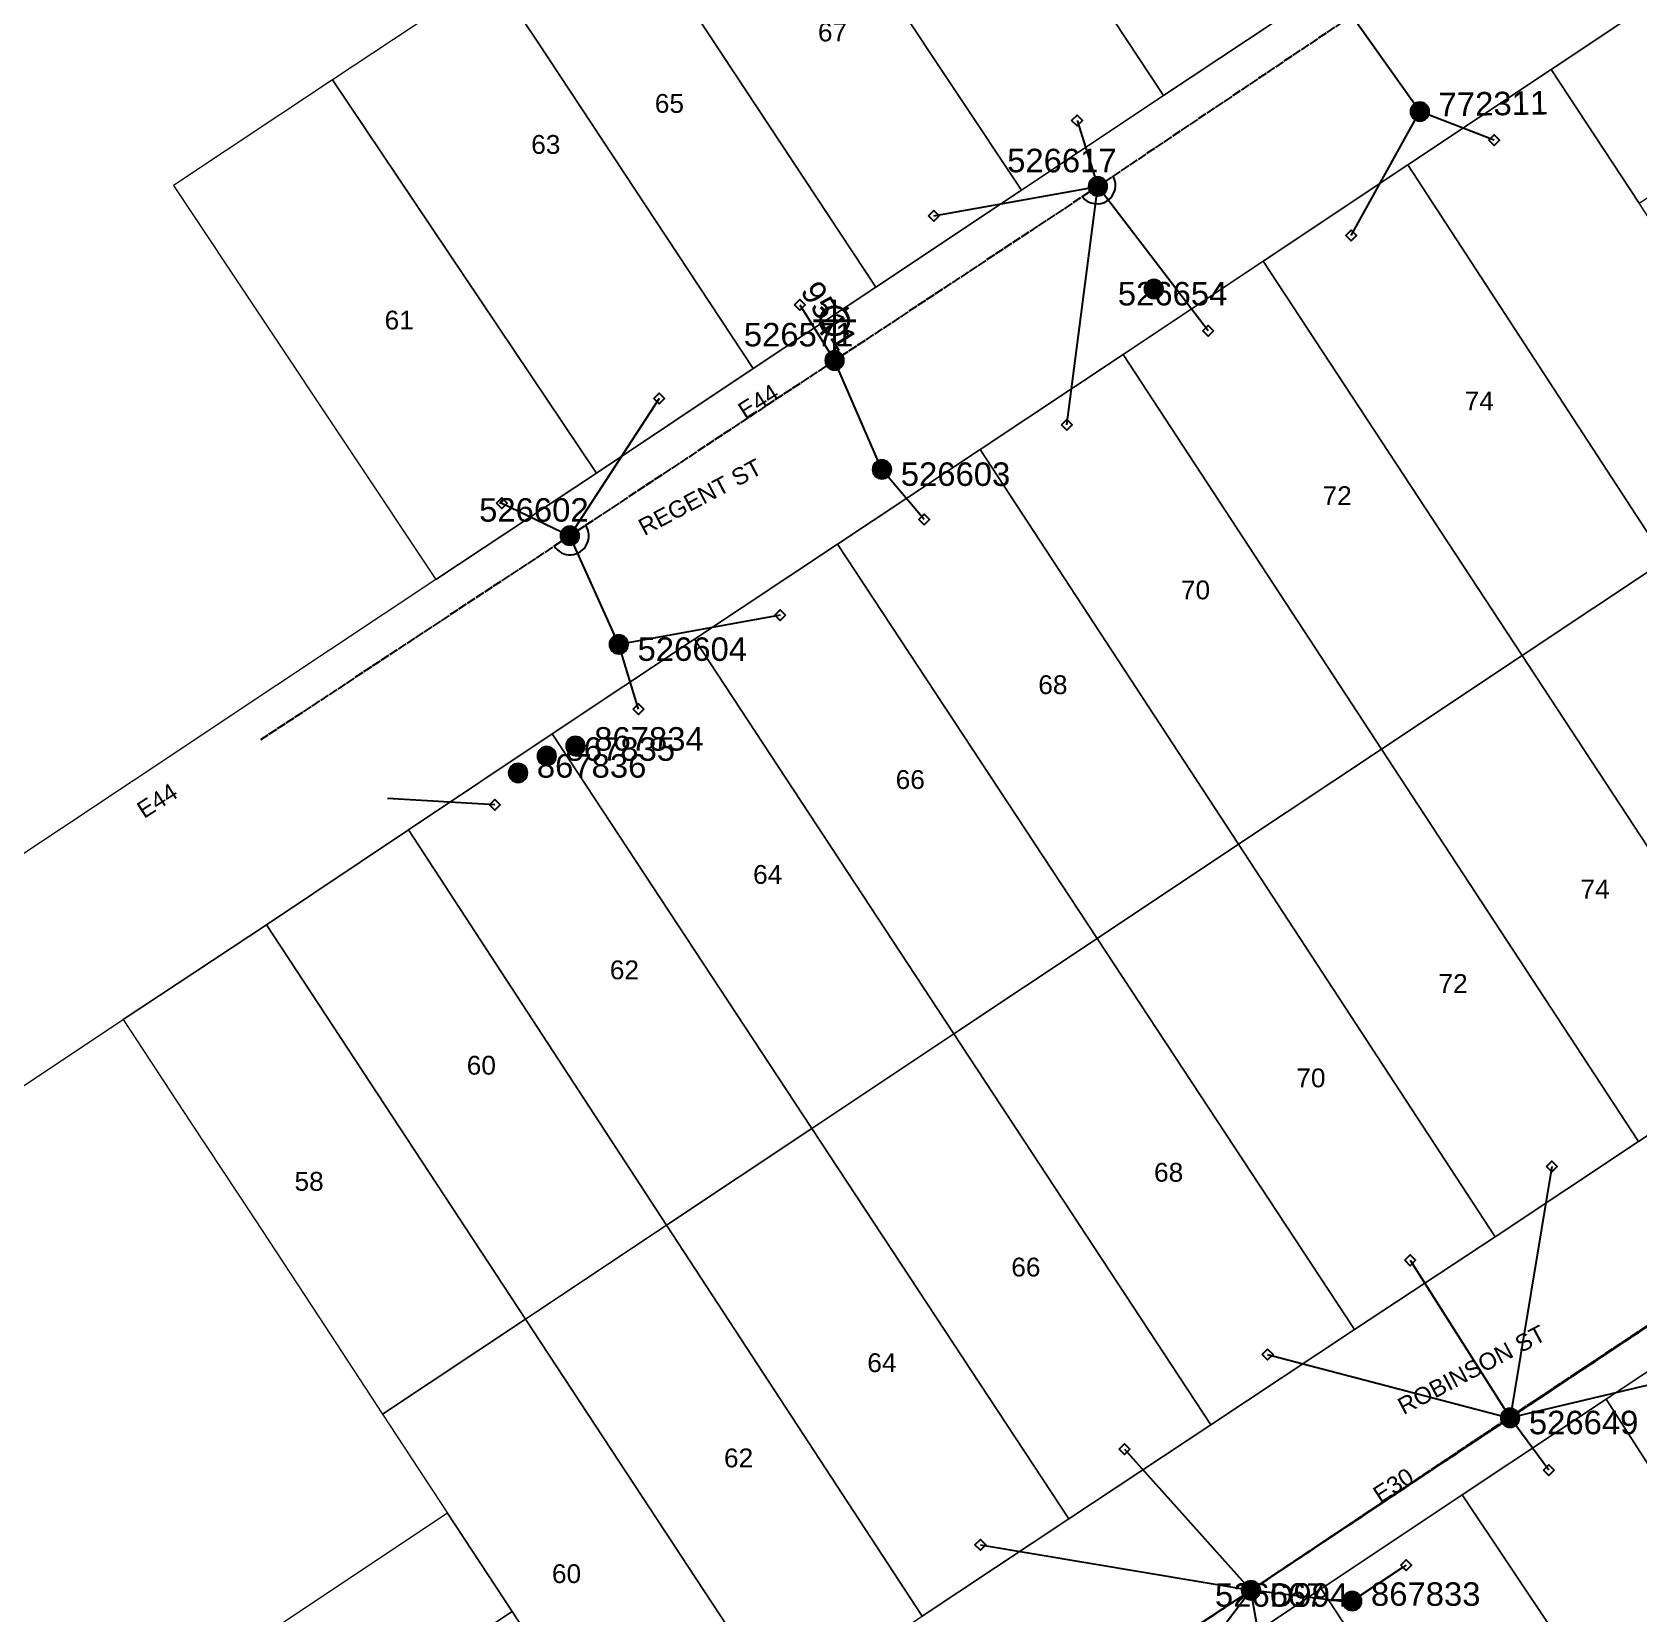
# Model space of a CAD drawing. Header units: metres. Extents: x 302064 to 304096, y 6268242 to 6271990.
# Drawn here: x 302285.1 to 302456.1, y 6271036.3 to 6271204.6 of the extents above; entities that cross this region are included whole.
import ezdxf
from ezdxf.enums import TextEntityAlignment as Align

# ---------------------------------------------------------------- set-up
doc = ezdxf.new("R2010")
doc.units = ezdxf.units.M
doc.linetypes.add('Cable Exist OH', pattern=[1, 1, 0])
doc.layers.get('0').update_dxf_attribs({"color": 6})
for name, color, linetype in [('_User_LV_Exist', 7, 'Continuous'), ('Equip_SP_HV_EXT', 7, 'Continuous'), ('Equip_SP_SL_EXT', 7, 'Continuous'), ('Mains_HV_EXT', 1, 'Continuous'), ('Mains_LV_EXT', 5, 'Continuous'), ('Mains_SL_EXT', 3, 'Continuous'), ('Services_SP_EXT', 7, 'Continuous'), ('SupportsOH_SP_TR_HV_LV_SL_EXT', 7, 'Continuous')]:
    doc.layers.add(name, color=color, linetype=linetype)
doc.layers.add('Cadastre Land Parcels_SP_EXT', color=7, linetype='Continuous', lineweight=5)
doc.layers.add('Cadastre Roads_SP_EXT', color=9, linetype='Continuous', lineweight=5)
doc.styles.add('iecARIAL', font='arial.ttf', dxfattribs={"height": 2})
doc.styles.add('POLE_LABEL', font='arial.ttf')
doc.styles.get("Standard").update_dxf_attribs({"font": 'arial.ttf'})

# ---------------------------------------------------------------- blocks, each defined once
blk = doc.blocks.new('SL_LANTERN_EXT')
at = {"lineweight": 40}
for p, q in [((-1.46, 5.68), (-1.06, 5.28)), ((0, 1.97), (0, 6.47)), ((1.46, 5.68), (1.06, 5.28)), ((-2.25, 4.22), (2.25, 4.22)), ((-1.46, 2.76), (-1.06, 3.16)), ((0, 0), (0, 2.72)), ((1.46, 2.76), (1.06, 3.16))]:
    blk.add_line(p, q, dxfattribs=at)
blk.add_circle((0, 4.22), 1.5, dxfattribs=at)
at = {"style": 'iecARIAL', "flags": 8}
blk.add_attdef('ASSET_NUM', (1.5, 1.5), '', height=2.5, dxfattribs=at)
for tag, p, height, flags in [('OPERATING_VOLTAGE', (0.98, -1.65), 0.2, 9), ('ORIENTATION', (0.98, -1.85), 0.2, 9), ('CONSTRUCTED_VOLTAGE', (0.98, -0.65), 0.2, 9), ('CONTROL_TYPE', (0.98, -0.85), 0.2, 9), ('LANTERN_PURPOSE', (0.98, -1.05), 0.2, 9), ('LANTERN_TYPE', (0.98, -1.25), 0.2, 9), ('NO_PHASES', (0.98, -1.45), 0.2, 9), ('LNUMBER', (2.18, -3.25), 2.5, 8), ('OWNED_BY', (0.98, -2.05), 0.2, 9), ('STATE', (0.98, -2.25), 0.2, 9), ('USAGE', (0.98, -2.45), 0.2, 9), ('CEXIST', (0.98, -2.65), 0.2, 9), ('CNEW', (0.98, -2.85), 0.2, 9), ('CNUMBER', (0.98, -3.05), 0.2, 9), ('CREMOVE', (0.98, -3.25), 0.2, 9), ('CREPLACE', (0.98, -3.45), 0.2, 9), ('LKINGHEIGHT', (0.98, -3.65), 0.2, 9), ('LBRACKET', (0.98, -3.85), 0.2, 9), ('LBRACKETVOCAB', (0.98, -4.05), 0.2, 9), ('LCATEGORY', (0.98, -4.25), 0.2, 9), ('LCHARGE1', (0.98, -4.45), 0.2, 9), ('LCHARGE1PERCENT', (0.98, -4.65), 0.2, 9), ('LCHARGE2', (0.98, -4.85), 0.2, 9), ('LCHARGE2PERCENT', (0.98, -5.05), 0.2, 9), ('LCHARGE3', (0.98, -5.25), 0.2, 9), ('LCHARGE3PERCENT', (0.98, -5.45), 0.2, 9), ('LEXIST', (0.98, -5.65), 0.2, 9), ('LLAMP', (0.98, -5.85), 0.2, 9), ('LLAMPVOCAB', (0.98, -6.05), 0.2, 9), ('LMAST', (0.98, -6.25), 0.2, 9), ('LMASTVOCAB', (0.98, -6.45), 0.2, 9), ('LNEW', (0.98, -6.65), 0.2, 9), ('LANTNUMBER', (0.98, -6.85), 0.2, 9), ('LOUTREACH', (0.98, -7.25), 0.2, 9), ('LOUTREACHVOCAB', (0.98, -7.45), 0.2, 9), ('LRATECODE', (0.98, -7.65), 0.2, 9), ('LREMOVE', (0.98, -7.85), 0.2, 9), ('LREPLACE', (0.98, -8.05), 0.2, 9), ('LTYPE', (0.98, -8.25), 0.2, 9), ('LTYPEVOCAB', (0.98, -8.45), 0.2, 9), ('LEGEND', (0.98, -8.65), 0.2, 9), ('STREETNAME', (0.98, -9.25), 0.2, 9), ('SUBURB', (0.98, -9.45), 0.2, 1), ('LOCATION', (0.98, -8.85), 0.2, 9), ('NOTES', (0.98, -9.05), 0.2, 9)]:
    blk.add_attdef(tag, p, '', height=height, dxfattribs=dict(flags=flags))
blk = doc.blocks.new('CCP_EXT')
at = {"flags": 9}
for tag, p in [('STATE', (0, -1.8)), ('LIFE_SUPPORT', (0, -1.6)), ('NOTES', (0, -2))]:
    blk.add_attdef(tag, text='', height=0.2, dxfattribs=at).set_placement(p, align=Align.MIDDLE_LEFT)
blk.add_wipeout([(0, 0.57), (0.57, 0), (0, -0.57), (-0.57, 0)])
blk.add_lwpolyline([(-0.57, 0), (0, 0.57), (0.57, 0), (0, -0.57), (-0.57, 0)])
at = {"flags": 1}
blk.add_attdef('Z', (0, 0), '', height=0.2, dxfattribs=at)
at = {"flags": 9}
for tag, p in [('CCP_TYPE', (0, 0)), ('CONSTRUCTED_VOLTAGE', (0, -0.2)), ('OPERATING_VOLTAGE', (0, -0.6)), ('ORIENTATION', (0, -0.8)), ('OWNED_BY', (0, -1)), ('NO_PHASES', (0, -0.4)), ('USAGE', (0, -1.2)), ('LEGEND', (0, -1.4))]:
    blk.add_attdef(tag, text='', height=0.2, dxfattribs=at).set_placement(p, align=Align.MIDDLE_LEFT)
blk = doc.blocks.new('POLE_EXT')
blk.add_hatch(color=256).paths.add_polyline_path([(-1, 0, 1), (1, 0, 1)])
blk.add_lwpolyline([(-1, 0, 1), (1, 0, 1)], format="xyb", close=True)
for tag, height, flags, p in [('pNumber', 2.5, 8, (-17.84, 2.07)), ('OWNED_BY', 0.2, 9, (1.35, -0.4)), ('SPECIAL_USE', 0.2, 9, (1.35, -0.8)), ('STATE', 0.2, 9, (1.35, -1)), ('cLV', 0.2, 9, (1.35, -1.4)), ('hDepth', 0.2, 9, (1.35, -1.6)), ('hDia', 0.2, 9, (1.35, -1.8)), ('PARENT', 0.2, 9, (1.35, -0.6)), ('USAGE', 0.2, 9, (1.35, -1.2)), ('cHV', 0.2, 9, (1.35, -2)), ('cLinedev', 0.2, 9, (1.35, -3.4)), ('LBRACKET', 0.2, 9, (1.35, -2.2)), ('LExisting', 0.2, 9, (1.35, -2.4)), ('LANTNUMBER', 0.2, 9, (1.35, -2.6)), ('LOther', 0.2, 9, (1.35, -2.8)), ('LRemove', 0.2, 9, (1.35, -3)), ('LEGEND', 0.2, 9, (1.35, -3.2)), ('pExisting', 0.2, 9, (1.35, -3.8)), ('pFooting', 0.2, 9, (1.35, -4.4)), ('pNew', 0.2, 9, (1.35, -4.6)), ('pRelocate', 0.2, 9, (1.35, -5)), ('pRemove', 0.2, 9, (1.35, -5.2)), ('LOCATION', 0.2, 9, (1.35, -3.6)), ('PFNUMBER', 0.2, 9, (1.35, -4)), ('NEWPFNUMBER', 0.2, 9, (1.35, -4.2)), ('pReplace', 0.2, 9, (1.35, -5.4)), ('pStay', 0.2, 9, (1.35, -5.6)), ('pType', 0.2, 9, (1.35, -5.8)), ('cspan', 0.2, 9, (1.35, -6)), ('STREETNAME', 0.2, 9, (1.35, -6.2)), ('SUBURB', 0.2, 9, (1.35, -6.4)), ('NOTES', 0.2, 9, (1.35, -6.6)), ('MAINTAINED_BY', 0.2, 9, (1.36, -6.81)), ('OPERATED_BY', 0.2, 9, (1.36, -7.01))]:
    blk.add_attdef(tag, text='', height=height, dxfattribs=dict(flags=flags)).set_placement(p, align=Align.MIDDLE_LEFT)
at = {"style": 'POLE_LABEL'}
for tag, height, flags, p in [('ASSET_NUM', 2.5, 8, (2, 2)), ('STRUCTURE_PLANT_NUMBER', 0.2, 9, (1.35, 0.03)), ('STREET_CODE', 0.2, 9, (1.35, -0.2))]:
    blk.add_attdef(tag, text='', height=height, dxfattribs=dict(at, flags=flags)).set_placement(p, align=Align.MIDDLE_LEFT)
at = {"flags": 1}
blk.add_attdef('Z', (1.35, -7.33), '', height=0.2, dxfattribs=at)
blk = doc.blocks.new('HV_ABS_OPEN_EXT')
for p, q in [((-3, 6.87), (-1.8, 6.87)), ((1.8, 6.87), (3, 6.87))]:
    blk.add_line(p, q)
blk.add_circle((0, 6.87), 1.8)
for tag, height, flags, p in [('ASSET_NUM', 2.5, 8, (2, 2)), ('STREET_CODE', 0.2, 9, (1.5, 0)), ('ACTUAL_STATUS', 0.2, 9, (1.5, -0.2)), ('CONSTRUCTED_VOLTAGE', 0.2, 9, (1.5, -0.4)), ('OPERATING_VOLTAGE', 0.2, 9, (1.5, -0.8)), ('ORIENTATION', 0.2, 9, (1.5, -1)), ('OWNED_BY', 0.2, 9, (1.5, -1.2)), ('STATE', 0.2, 9, (1.5, -1.4)), ('SWITCH_TYPE', 0.2, 9, (1.5, -1.6)), ('NO_PHASES', 0.2, 9, (1.5, -0.6)), ('USAGE', 0.2, 9, (1.5, -1.8)), ('STREETNAME', 0.2, 9, (1.5, -2.4)), ('SUBURB', 0.2, 9, (1.5, -2.6)), ('OPERATED_BY', 0.2, 9, (1.5, -3.2)), ('LEGEND', 0.2, 9, (1.5, -2)), ('LOCATION', 0.2, 9, (1.5, -2.2)), ('NOTES', 0.2, 9, (1.5, -2.8)), ('MAINTAINED_BY', 0.2, 9, (1.5, -3)), ('LABEL_ALIGNMENT', 0.2, 9, (1.5, -3.4)), ('Z', 0.2, 1, (1.5, -3.6))]:
    blk.add_attdef(tag, text='', height=height, dxfattribs=dict(flags=flags)).set_placement(p, align=Align.MIDDLE_LEFT)

msp = doc.modelspace()

# ---------------------------------------------------------------- linework, layer by layer
at = {"layer": '_User_LV_Exist', "linetype": 'Cable Exist OH'}
for points in [[(302425.537, 6271206.319), (302398.52, 6271188.161)], [(302342.341, 6271150.99), (302309.435, 6271129.268)], [(302379.6769, 6271015.7328), (302414.8039, 6271038.799)]]:
    msp.add_lwpolyline(points, dxfattribs=at)
at = {"layer": '_User_LV_Exist', "linetype": 'Continuous'}
for points in [[(302396.8662, 6271187.0463, 0.91644781), (302400.1533, 6271189.2434)], [(302340.672, 6271149.887, 1.01236278), (302344.009, 6271152.094)]]:
    msp.add_lwpolyline(points, format="xyb", dxfattribs=at)
at = {"layer": 'Cadastre Land Parcels_SP_EXT', "linetype": 'Continuous'}
for points in [[(302405.511, 6271197.82), (302390.997, 6271219.808), (302377.786, 6271239.822), (302362.502, 6271229.665), (302390.382, 6271187.755), (302405.511, 6271197.82)], [(302420.431, 6271207.727), (302402.826, 6271234.656), (302393.048, 6271228.145), (302396.246, 6271223.301), (302390.997, 6271219.808), (302405.511, 6271197.82), (302420.431, 6271207.727)], [(302390.382, 6271187.755), (302362.502, 6271229.665), (302347.155, 6271219.467), (302374.895, 6271177.442), (302390.382, 6271187.755)], [(302498.707, 6271214.573), (302490.856, 6271226.539), (302486.445, 6271227.054), (302446.742, 6271200.587), (302456.101, 6271186.36), (302498.707, 6271214.573)], [(302374.895, 6271177.442), (302347.155, 6271219.467), (302334.07, 6271210.77), (302338.936, 6271203.488), (302361.841, 6271168.769), (302374.895, 6271177.442)], [(302361.841, 6271168.769), (302338.936, 6271203.488), (302334.07, 6271210.77), (302332.274, 6271209.577), (302317.079, 6271199.489), (302345.171, 6271157.66), (302361.841, 6271168.769)], [(302456.101, 6271186.36), (302446.742, 6271200.587), (302431.507, 6271190.455), (302458.896, 6271148.408), (302474.276, 6271158.648), (302471.894, 6271162.284), (302464.057, 6271174.237), (302456.101, 6271186.36)], [(302345.171, 6271157.66), (302317.079, 6271199.489), (302300.181, 6271188.271), (302328.098, 6271146.328), (302345.171, 6271157.66)], [(302458.896, 6271148.408), (302431.507, 6271190.455), (302416.121, 6271180.19), (302443.647, 6271138.256), (302458.896, 6271148.408)], [(302443.647, 6271138.256), (302416.121, 6271180.19), (302401.214, 6271170.264), (302428.697, 6271128.301), (302443.647, 6271138.256)], [(302428.697, 6271128.301), (302401.214, 6271170.264), (302386.006, 6271160.18), (302413.478, 6271118.168), (302428.697, 6271128.301)], [(302413.478, 6271118.168), (302386.006, 6271160.18), (302370.801, 6271150.093), (302398.427, 6271108.147), (302413.478, 6271118.168)], [(302398.427, 6271108.147), (302370.801, 6271150.093), (302355.595, 6271139.977), (302383.188, 6271098), (302398.427, 6271108.147)], [(302471.06, 6271096.493), (302486.183, 6271106.52), (302458.896, 6271148.408), (302443.647, 6271138.256), (302471.06, 6271096.493)], [(302383.188, 6271098), (302355.595, 6271139.977), (302340.475, 6271129.912), (302368.085, 6271087.944), (302383.188, 6271098)], [(302471.06, 6271096.493), (302443.647, 6271138.256), (302428.697, 6271128.301), (302456.054, 6271086.532), (302471.06, 6271096.493)], [(302368.085, 6271087.944), (302340.475, 6271129.912), (302325.172, 6271119.716), (302352.638, 6271077.66), (302368.085, 6271087.944)], [(302440.78, 6271076.414), (302456.054, 6271086.532), (302428.697, 6271128.301), (302413.478, 6271118.168), (302440.78, 6271076.414)], [(302352.638, 6271077.66), (302325.172, 6271119.716), (302310.051, 6271109.609), (302337.617, 6271067.658), (302352.638, 6271077.66)], [(302440.78, 6271076.414), (302413.478, 6271118.168), (302398.427, 6271108.147), (302425.836, 6271066.531), (302440.78, 6271076.414)], [(302337.617, 6271067.658), (302310.051, 6271109.609), (302294.829, 6271099.523), (302301.975, 6271088.617), (302308.798, 6271078.33), (302315.621, 6271067.885), (302322.411, 6271057.534), (302337.617, 6271067.658)], [(302410.528, 6271056.405), (302425.836, 6271066.531), (302398.427, 6271108.147), (302383.188, 6271098), (302410.528, 6271056.405)], [(302395.413, 6271046.404), (302410.528, 6271056.405), (302383.188, 6271098), (302368.085, 6271087.944), (302395.413, 6271046.404)], [(302395.413, 6271046.404), (302368.085, 6271087.944), (302352.638, 6271077.66), (302379.813, 6271036.051), (302395.413, 6271046.404)], [(302379.813, 6271036.051), (302352.638, 6271077.66), (302337.617, 6271067.658), (302364.889, 6271026.155), (302379.813, 6271036.051)], [(302476.94, 6271021.324), (302483.892, 6271025.998), (302492.354, 6271031.634), (302467.601, 6271069.135), (302452.581, 6271059.133), (302476.94, 6271021.324)], [(302364.889, 6271026.155), (302337.617, 6271067.658), (302322.411, 6271057.534), (302329.311, 6271047.012), (302336.192, 6271036.541), (302343.011, 6271026.065), (302349.597, 6271016.023), (302364.889, 6271026.155)], [(302462.27, 6271011.547), (302470.841, 6271017.243), (302476.94, 6271021.324), (302452.581, 6271059.133), (302437.286, 6271048.943), (302462.27, 6271011.547)], [(302446.965, 6271001.354), (302457.817, 6271008.56), (302462.27, 6271011.547), (302437.286, 6271048.943), (302422.277, 6271038.957), (302446.965, 6271001.354)], [(302336.192, 6271036.541), (302329.311, 6271047.012), (302289.986, 6271020.798), (302296.867, 6271010.429), (302336.192, 6271036.541)], [(302444.852, 6270999.924), (302446.965, 6271001.354), (302422.277, 6271038.957), (302406.777, 6271028.649), (302431.551, 6270991.044), (302444.852, 6270999.924)], [(302343.011, 6271026.065), (302336.192, 6271036.541), (302296.867, 6271010.429), (302303.578, 6271000.251), (302343.011, 6271026.065)]]:
    msp.add_lwpolyline(points, close=True, dxfattribs=at)
at = {"layer": 'Mains_HV_EXT', "linetype": 'Cable Exist OH'}
msp.add_lwpolyline([(302414.8039, 6271038.799), (302379.6789, 6271015.6387), (302316.438, 6270973.597)], dxfattribs=at)
at = {"layer": 'Mains_LV_EXT', "linetype": 'Cable Exist OH'}
for points in [[(302425.537, 6271206.319), (302398.52, 6271188.161)], [(302342.341, 6271150.99), (302309.435, 6271129.268)], [(302379.6769, 6271015.7328), (302414.8039, 6271038.799)]]:
    msp.add_lwpolyline(points, dxfattribs=at)
at = {"layer": 'Mains_LV_EXT', "linetype": 'Continuous'}
for points in [[(302396.8662, 6271187.0463, 0.91644781), (302400.1533, 6271189.2434)], [(302340.672, 6271149.887, 1.01236278), (302344.009, 6271152.094)]]:
    msp.add_lwpolyline(points, format="xyb", dxfattribs=at)
at = {"layer": 'Services_SP_EXT'}
for points in [[(302432.776, 6271196.112), (302425.537, 6271206.319)], [(302347.544, 6271139.432), (302342.341, 6271150.99)], [(302461.7213, 6271061.7323), (302442.375, 6271057.149)], [(302402.0567, 6271022.059), (302414.804, 6271038.7989)], [(302416.1178, 6271031.3731), (302414.804, 6271038.799)]]:
    msp.add_lwpolyline(points, dxfattribs=at)

# ---------------------------------------------------------------- block references
at = {"layer": 'Equip_SP_HV_EXT'}
ref = msp.add_blockref('HV_ABS_OPEN_EXT', (302414.804, 6271038.799), dxfattribs=dict(at, rotation=212.4763457026013))
ref.add_attrib('ASSET_NUM', 'D994', dxfattribs={"layer": '0', "height": 2.5}).set_placement((302416.804, 6271039.549), align=Align.TOP_LEFT)
at = {"layer": 'Equip_SP_SL_EXT'}
ref = msp.add_blockref('SL_LANTERN_EXT', (302370.502, 6271169.635), dxfattribs=at)
ref.add_attrib('ASSET_NUM', '9511', dxfattribs={"layer": '0', "height": 2.5, "rotation": 302.280677, "style": 'iecARIAL'}).set_placement((302372.002, 6271171.135), align=Align.MIDDLE_RIGHT)
at = {"layer": 'SupportsOH_SP_TR_HV_LV_SL_EXT'}
ref = msp.add_blockref('POLE_EXT', (302432.7759, 6271196.112), dxfattribs=at)
ref.add_attrib('ASSET_NUM', '772311', dxfattribs={"layer": '0', "height": 2.5, "rotation": 1, "style": 'POLE_LABEL'}).set_placement((302434.7759, 6271196.862), align=Align.MIDDLE_LEFT)
ref = msp.add_blockref('POLE_EXT', (302398.52, 6271188.161), dxfattribs=at)
ref.add_attrib('ASSET_NUM', '526617', dxfattribs={"layer": '0', "height": 2.5, "style": 'POLE_LABEL'}).set_placement((302400.52, 6271188.911), align=Align.BOTTOM_RIGHT)
ref = msp.add_blockref('POLE_EXT', (302404.467, 6271177.2441), dxfattribs=at)
ref.add_attrib('ASSET_NUM', '526654', dxfattribs={"layer": '0', "height": 2.5, "rotation": 359.995413, "style": 'POLE_LABEL'}).set_placement((302406.467, 6271177.9941), align=Align.TOP_CENTER)
ref = msp.add_blockref('POLE_EXT', (302370.502, 6271169.635), dxfattribs=at)
ref.add_attrib('ASSET_NUM', '526571', dxfattribs={"layer": '0', "height": 2.5, "style": 'POLE_LABEL'}).set_placement((302372.502, 6271170.385), align=Align.BOTTOM_RIGHT)
ref = msp.add_blockref('POLE_EXT', (302375.548, 6271158.051), dxfattribs=at)
ref.add_attrib('ASSET_NUM', '526603', dxfattribs={"layer": '0', "height": 2.5, "rotation": 359.95413, "style": 'POLE_LABEL'}).set_placement((302377.548, 6271158.801), align=Align.TOP_LEFT)
ref = msp.add_blockref('POLE_EXT', (302347.544, 6271139.432), dxfattribs=at)
ref.add_attrib('ASSET_NUM', '526604', dxfattribs={"layer": '0', "height": 2.5, "rotation": 359.974018, "style": 'POLE_LABEL'}).set_placement((302349.544, 6271140.182), align=Align.TOP_LEFT)
ref = msp.add_blockref('POLE_EXT', (302339.881, 6271127.552), dxfattribs=at)
ref.add_attrib('ASSET_NUM', '867835', dxfattribs={"layer": '0', "height": 2.5, "style": 'POLE_LABEL'}).set_placement((302341.881, 6271128.302), align=Align.MIDDLE_LEFT)
ref = msp.add_blockref('POLE_EXT', (302342.933, 6271128.629), dxfattribs=at)
ref.add_attrib('ASSET_NUM', '867834', dxfattribs={"layer": '0', "height": 2.5, "style": 'POLE_LABEL'}).set_placement((302344.933, 6271129.379), align=Align.MIDDLE_LEFT)
ref = msp.add_blockref('POLE_EXT', (302336.829, 6271125.756), dxfattribs=at)
ref.add_attrib('ASSET_NUM', '867836', dxfattribs={"layer": '0', "height": 2.5, "style": 'POLE_LABEL'}).set_placement((302338.829, 6271126.506), align=Align.MIDDLE_LEFT)
ref = msp.add_blockref('POLE_EXT', (302442.375, 6271057.149), dxfattribs=at)
ref.add_attrib('ASSET_NUM', '526649', dxfattribs={"layer": '0', "height": 2.5, "rotation": 0.032123, "style": 'POLE_LABEL'}).set_placement((302444.375, 6271057.899), align=Align.TOP_LEFT)
ref = msp.add_blockref('POLE_EXT', (302414.804, 6271038.799), dxfattribs=at)
ref.add_attrib('ASSET_NUM', '526667', dxfattribs={"layer": '0', "height": 2.5, "rotation": 359.971717, "style": 'POLE_LABEL'}).set_placement((302416.804, 6271039.549), align=Align.TOP_CENTER)
ref = msp.add_blockref('POLE_EXT', (302425.5757, 6271037.6478), dxfattribs=at)
ref.add_attrib('ASSET_NUM', '867833', dxfattribs={"layer": '0', "height": 2.5, "style": 'POLE_LABEL'}).set_placement((302427.5757, 6271038.3978), align=Align.MIDDLE_LEFT)

# ---------------------------------------------------------------- texts
at = {"layer": 'Cadastre Land Parcels_SP_EXT'}
for s, p in [('67', (302368.7335, 6271203.5822)), ('65', (302351.3794, 6271195.9872)), ('63', (302338.2285, 6271191.6255)), ('61', (302322.6322, 6271172.937)), ('74', (302437.5427, 6271164.3272)), ('72', (302422.4198, 6271154.2528)), ('70', (302407.3488, 6271144.2283)), ('68', (302392.178, 6271134.147)), ('66', (302377.0027, 6271124.0543)), ('64', (302361.8358, 6271113.9583)), ('74', (302449.8645, 6271112.3955)), ('62', (302346.5925, 6271103.808)), ('72', (302434.7522, 6271102.3538)), ('60', (302331.3695, 6271093.6607)), ('70', (302419.6303, 6271092.315)), ('58', (302313.0431, 6271081.308)), ('68', (302404.4947, 6271082.2708)), ('66', (302389.3035, 6271072.1883)), ('64', (302373.9873, 6271062.0147)), ('62', (302358.7392, 6271051.881)), ('60', (302340.4325, 6271039.5697))]:
    msp.add_text(s, height=2, dxfattribs=at).set_placement(p)
at = {"layer": 'Cadastre Roads_SP_EXT'}
for s, rotation, p in [('REGENT ST', 27.917681, (302350.2594, 6271150.9521)), ('ROBINSON ST', 27.85347, (302431.0417, 6271057.4273))]:
    msp.add_text(s, height=1.8, rotation=rotation, dxfattribs=at).set_placement(p)
at = {"layer": 'Mains_LV_EXT'}
for s, rotation, p in [('E44', 32.394433, (302360.981, 6271163.323)), ('E44', 32.53539, (302297.032, 6271120.85)), ('E30', 32.696455, (302428.556, 6271048.003))]:
    msp.add_text(s, height=1.8, rotation=rotation, dxfattribs=at).set_placement(p)

# ---------------------------------------------------------------- next in the draw order: block references
at = {"layer": 'Services_SP_EXT'}
for p in [(302396.2993, 6271195.165), (302440.6946, 6271193.0809), (302381.0589, 6271185.0281), (302425.4715, 6271182.9424), (302366.8022, 6271175.5503), (302410.2545, 6271172.8009), (302351.8441, 6271165.5916), (302395.2195, 6271162.8076), (302335.1008, 6271154.456), (302380.0303, 6271152.7282), (302364.7094, 6271142.5507), (302349.6457, 6271132.5317), (302334.3609, 6271122.3551), (302446.8178, 6271083.8906), (302431.7308, 6271073.9061), (302416.5818, 6271063.8866), (302401.3634, 6271053.8178), (302446.4905, 6271051.5848), (302386.0154, 6271043.649), (302431.3078, 6271041.4763)]:
    msp.add_blockref('CCP_EXT', p, dxfattribs=at)

# ---------------------------------------------------------------- next in the draw order: block references
for p in [(302396.2993, 6271195.165), (302440.6946, 6271193.0809), (302381.0589, 6271185.0281), (302425.4715, 6271182.9424), (302366.8022, 6271175.5503), (302410.2545, 6271172.8009), (302351.8441, 6271165.5916), (302395.2195, 6271162.8076), (302335.1008, 6271154.456), (302380.0303, 6271152.7282), (302364.7094, 6271142.5507), (302349.6457, 6271132.5317), (302334.3609, 6271122.3551), (302446.8178, 6271083.8906), (302431.7308, 6271073.9061), (302416.5818, 6271063.8866), (302401.3634, 6271053.8178), (302446.4905, 6271051.5848), (302386.0154, 6271043.649), (302431.3078, 6271041.4763)]:
    msp.add_blockref('CCP_EXT', p, dxfattribs=at)

# ---------------------------------------------------------------- next in the draw order: linework, layer by layer
at = {"layer": '_User_LV_Exist', "linetype": 'Cable Exist OH'}
for points in [[(302398.52, 6271188.161), (302370.501, 6271169.635)], [(302370.501, 6271169.635), (302342.341, 6271150.99)], [(302442.373, 6271057.25), (302484.259, 6271085.045)], [(302414.804, 6271038.799), (302442.373, 6271057.25)]]:
    msp.add_lwpolyline(points, dxfattribs=at)
at = {"layer": 'Cadastre Roads_SP_EXT', "linetype": 'Continuous'}
for points in [[(302255.447, 6271073.331), (302294.829, 6271099.523), (302310.051, 6271109.609), (302325.172, 6271119.716), (302340.475, 6271129.912), (302355.595, 6271139.977), (302370.801, 6271150.093), (302386.006, 6271160.18), (302401.214, 6271170.264), (302416.121, 6271180.19), (302431.507, 6271190.455), (302446.742, 6271200.587), (302486.445, 6271227.054)], [(302420.431, 6271207.727), (302405.511, 6271197.82), (302390.382, 6271187.755), (302374.895, 6271177.442), (302361.841, 6271168.769), (302345.171, 6271157.66), (302328.098, 6271146.328), (302311.177, 6271135.098), (302295.889, 6271124.905), (302280.58, 6271114.775)], [(302406.7766, 6271028.6486), (302422.2773, 6271038.9568), (302437.2859, 6271048.9434), (302452.5814, 6271059.1329), (302467.6014, 6271069.1348), (302482.9313, 6271079.3468), (302497.9433, 6271089.3385), (302513.2448, 6271099.5271), (302552.2453, 6271125.3941), (302540.1837, 6271142.3888), (302522.8118, 6271130.8696), (302501.6767, 6271116.8551), (302486.1829, 6271106.5203), (302471.0603, 6271096.4925), (302456.0535, 6271086.5317), (302440.7798, 6271076.4143), (302425.8364, 6271066.5314), (302410.528, 6271056.4052), (302395.4132, 6271046.4044), (302379.8128, 6271036.0512)]]:
    msp.add_lwpolyline(points, dxfattribs=at)
at = {"layer": 'Mains_HV_EXT', "linetype": 'Cable Exist OH'}
msp.add_lwpolyline([(302522.214, 6271110.285), (302414.804, 6271038.799)], dxfattribs=at)
at = {"layer": 'Mains_LV_EXT', "linetype": 'Cable Exist OH'}
for points in [[(302398.52, 6271188.161), (302370.501, 6271169.635)], [(302370.501, 6271169.635), (302342.341, 6271150.99)], [(302442.373, 6271057.25), (302484.259, 6271085.045)], [(302414.804, 6271038.799), (302442.373, 6271057.25)]]:
    msp.add_lwpolyline(points, dxfattribs=at)
at = {"layer": 'Mains_SL_EXT', "linetype": 'Cable Exist OH'}
for points in [[(302425.537, 6271206.319), (302398.52, 6271188.161), (302370.502, 6271169.635)], [(302370.502, 6271169.635), (302342.341, 6271150.99), (302309.435, 6271129.268)], [(302379.6789, 6271015.6387), (302414.8039, 6271038.799), (302442.375, 6271057.149), (302484.259, 6271085.045)]]:
    msp.add_lwpolyline(points, dxfattribs=at)
at = {"layer": 'Services_SP_EXT'}
for points in [[(302425.4715, 6271182.9424), (302432.776, 6271196.112)], [(302440.6946, 6271193.081), (302432.776, 6271196.112)], [(302396.2993, 6271195.165), (302398.52, 6271188.161)], [(302381.0589, 6271185.0281), (302398.52, 6271188.161)], [(302395.2196, 6271162.8076), (302398.52, 6271188.161)], [(302410.2546, 6271172.8008), (302398.52, 6271188.161)], [(302366.8022, 6271175.5504), (302370.502, 6271169.635)], [(302380.0304, 6271152.7282), (302375.548, 6271158.051), (302370.502, 6271169.635)], [(302351.8441, 6271165.5916), (302342.341, 6271150.99)], [(302335.1008, 6271154.4561), (302342.341, 6271150.99)], [(302364.7095, 6271142.5507), (302347.544, 6271139.432)], [(302349.6456, 6271132.5316), (302347.544, 6271139.432)], [(302334.3609, 6271122.3552), (302322.953, 6271123.053)], [(302446.8178, 6271083.8906), (302442.375, 6271057.149)], [(302431.7308, 6271073.9061), (302442.375, 6271057.149)], [(302416.5817, 6271063.8866), (302442.4337, 6271057.1294)], [(302446.4905, 6271051.5848), (302442.375, 6271057.149)], [(302401.3634, 6271053.8177), (302414.804, 6271038.799)], [(302386.0155, 6271043.6491), (302414.804, 6271038.799)], [(302431.3078, 6271041.4763), (302425.335, 6271037.487), (302414.804, 6271038.799)]]:
    msp.add_lwpolyline(points, dxfattribs=at)

# ---------------------------------------------------------------- next in the draw order: block references
at = {"layer": 'SupportsOH_SP_TR_HV_LV_SL_EXT'}
ref = msp.add_blockref('POLE_EXT', (302342.341, 6271150.99), dxfattribs=at)
ref.add_attrib('ASSET_NUM', '526602', dxfattribs={"layer": '0', "height": 2.5, "style": 'POLE_LABEL'}).set_placement((302344.341, 6271151.74), align=Align.BOTTOM_RIGHT)

doc.saveas('drawing.dxf')
